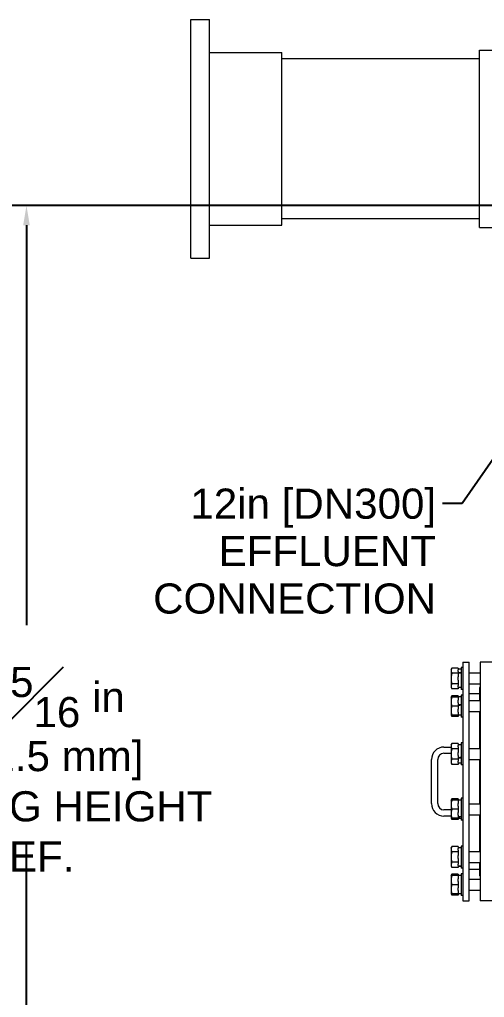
# Model space of a CAD drawing. Header units: inches. Extents: x 20 to 536, y 8 to 344.
# Drawn here: x 359.6 to 396.6, y 94.9 to 172.8 of the extents above; entities that cross this region are included whole.
import ezdxf

# ---------------------------------------------------------------- set-up
doc = ezdxf.new("R2010")
doc.units = ezdxf.units.IN
doc.header["$LTSCALE"] = 16
doc.header["$MEASUREMENT"] = 0
for name, color, linetype, lineweight in [('Dimension (ANSI)', 7, 'Continuous', 25), ('Symbol (ANSI)', 7, 'Continuous', 25), ('Visible (ANSI)', 7, 'Continuous', 50)]:
    doc.layers.add(name, color=color, linetype=linetype, lineweight=lineweight)
doc.styles.add('Standard D-E', font='arial.ttf')
doc.dimstyles.new('in [mm] D-E NeptuneBenson', dxfattribs={"dimscale": 16, "dimtxt": 0.15, "dimasz": 0.098425, "dimexe": 0.125, "dimexo": 0.063, "dimgap": 0.031496, "dimtad": 0, "dimtih": 1, "dimtoh": 1, "dimdec": 4, "dimrnd": 1e-08, "dimzin": 3, "dimdsep": 46, "dimlunit": 5, "dimtxsty": 'Standard D-E', "dimcen": 0.09, "dimdle": 0.393701, "dimclrd": 256, "dimclre": 256, "dimclrt": 256, "dimadec": 1, "dimazin": 1, "dimtfac": 1, "dimtofl": 0, "dimtmove": 0, "dimatfit": 3, "dimfxl": 1, "dimfrac": 1, "dimtolj": 1, "dimtzin": 4, "dimlwd": -1, "dimlwe": -1, "dimarcsym": 0})
doc.dimstyles.new('in [mm] D-E NeptuneBenson$7', dxfattribs={"dimscale": 16, "dimtxt": 0.15, "dimasz": 0.098425, "dimexe": 0.125, "dimexo": 0.063, "dimgap": 0.031496, "dimtad": 0, "dimtih": 1, "dimtoh": 1, "dimdec": 4, "dimrnd": 1e-08, "dimzin": 3, "dimdsep": 46, "dimlunit": 5, "dimtxsty": 'Standard D-E', "dimcen": 0.09, "dimdle": 0.393701, "dimclrd": 256, "dimclre": 256, "dimclrt": 256, "dimadec": 1, "dimazin": 1, "dimtfac": 1, "dimtofl": 0, "dimtmove": 0, "dimatfit": 3, "dimfxl": 1, "dimfrac": 1, "dimtolj": 1, "dimtzin": 4, "dimlwd": -1, "dimlwe": -1, "dimarcsym": 0})

# ---------------------------------------------------------------- blocks, each defined once
blk = doc.blocks.new('*D27')
at = {"layer": 'Defpoints', "color": 0, "transparency": 16777216}
for p in [(360.176, 158.01), (426.681, 158.01), (401.679, 61.1)]:
    blk.add_point(p, dxfattribs=at)
at = {"layer": 'Dimension (ANSI)', "transparency": 16777216}
for p, q in [((425.673, 158.01), (358.176, 158.01)), ((360.176, 156.436), (360.176, 124.588)), ((360.176, 62.675), (360.176, 107.179)), ((400.671, 61.1), (358.176, 61.1))]:
    blk.add_line(p, q, dxfattribs=at)
for points in [[(359.914, 156.436), (360.439, 156.436), (360.176, 158.01)], [(359.914, 62.675), (360.439, 62.675), (360.176, 61.1)]]:
    blk.add_solid(points, dxfattribs=at)
at = {"layer": 'Dimension (ANSI)', "transparency": 16777216, "char_height": 2.4, "attachment_point": 5, "style": 'Standard D-E'}
for s, insert in [('\\A1; \\fArial|b0|i0;\\H2.4000;96{\\H1x;\\S15#16;} in', (360.176, 118.859)), ('\\A1;[2461.5 mm]{\\P\\fArial|b0|i0;\\H2.4000;SHIPPING HEIGHT\\P\\fArial|b0|i0;\\H2.4000;REF.}', (360.176, 110.155))]:
    blk.add_mtext(s, dxfattribs=dict(at, insert=insert))

msp = doc.modelspace()

# ---------------------------------------------------------------- linework, layer by layer
at = {"layer": 'Visible (ANSI)', "linetype": 'Continuous', "lineweight": 18}
for p, q in [((373.25564, 153.81281), (373.25564, 172.81281)), ((373.25564, 172.81281), (374.75564, 172.81281)), ((374.75564, 153.81281), (374.75564, 172.81281)), ((374.75564, 170.18781), (380.50564, 170.18781)), ((380.50564, 156.43781), (380.50564, 170.18781)), ((396.25564, 156.25081), (396.25564, 170.37481)), ((396.25564, 170.37481), (403.13264, 170.37481)), ((396.25564, 169.68781), (380.50564, 169.68781)), ((396.25564, 156.93781), (380.50564, 156.93781)), ((374.75564, 156.43781), (380.50564, 156.43781)), ((396.25564, 156.25081), (402.19364, 156.25081)), ((373.25564, 153.81281), (374.75564, 153.81281)), ((394.92564, 121.62531), (394.92564, 102.62531)), ((394.92564, 121.62531), (395.42564, 121.62531)), ((395.42564, 102.62531), (395.42564, 121.62531)), ((396.31362, 121.62531), (396.31362, 102.62531)), ((397.50362, 121.62531), (396.31362, 121.62531)), ((393.98789, 121.05443), (394.05121, 121.1641)), ((393.98789, 121.05443), (393.98789, 120.95699)), ((393.98789, 120.95699), (393.98789, 120.33338)), ((394.56602, 121.16562), (394.05209, 121.16562)), ((394.56602, 120.74835), (394.05209, 120.74835)), ((394.56602, 121.16562), (394.56602, 121.01972)), ((394.78502, 121.06518), (394.56602, 121.06518)), ((394.56602, 120.89425), (394.56602, 121.01972)), ((394.56602, 120.89425), (394.56602, 120.74835)), ((394.56602, 120.74835), (394.56602, 120.45816)), ((394.78502, 121.21068), (394.78502, 119.46068)), ((394.92564, 121.21068), (394.78502, 121.21068)), ((395.42564, 120.77318), (396.31362, 120.77318)), ((393.98789, 120.33338), (393.98789, 119.71208)), ((394.56602, 120.20861), (394.56602, 120.45816)), ((394.56602, 120.20861), (394.56602, 119.91842)), ((393.98789, 119.71208), (393.98789, 119.61693)), ((393.98789, 119.61693), (394.05121, 119.50726)), ((394.56602, 119.91842), (394.05209, 119.91842)), ((394.56602, 119.50574), (394.05209, 119.50574)), ((394.56602, 119.91842), (394.56602, 119.77412)), ((394.56602, 119.65004), (394.56602, 119.77412)), ((394.56602, 119.65004), (394.56602, 119.50574)), ((394.78502, 119.60618), (394.56602, 119.60618)), ((394.92564, 119.46068), (394.78502, 119.46068)), ((395.42564, 119.89818), (396.31362, 119.89818)), ((396.25112, 119.62531), (396.25112, 118.57322)), ((396.31362, 119.62531), (396.25112, 119.62531)), ((393.98789, 118.85447), (394.05121, 118.96414)), ((393.98789, 118.85447), (393.98789, 118.4931)), ((393.98789, 118.85447), (393.98789, 118.85447)), ((393.98789, 118.85447), (393.98789, 118.85447)), ((393.98789, 118.4931), (393.98789, 117.77436)), ((394.56602, 118.96566), (394.05209, 118.96566)), ((394.56602, 118.85579), (394.05209, 118.85579)), ((394.56602, 118.85314), (394.05209, 118.85314)), ((394.56602, 118.96566), (394.56602, 118.86522)), ((394.56602, 118.85407), (394.56602, 118.86522)), ((394.78502, 118.86522), (394.56602, 118.86522)), ((394.56602, 118.85407), (394.56602, 118.85314)), ((394.56602, 118.85314), (394.56602, 118.60136)), ((394.56602, 118.38485), (394.56602, 118.60136)), ((394.56602, 118.38485), (394.56602, 118.13307)), ((394.78502, 119.01072), (394.78502, 117.26072)), ((394.92564, 119.01072), (394.78502, 119.01072)), ((396.25112, 119.12531), (395.42564, 119.12531)), ((395.42564, 118.57322), (396.31362, 118.57322)), ((393.98789, 117.77436), (393.98789, 117.41697)), ((394.56602, 118.13307), (394.05209, 118.13307)), ((394.56602, 118.13307), (394.56602, 117.88221)), ((394.56602, 117.6665), (394.56602, 117.88221)), ((394.56602, 117.6665), (394.56602, 117.41565)), ((395.42564, 117.69822), (396.31362, 117.69822)), ((396.25112, 117.69822), (396.25112, 114.76277)), ((393.98789, 117.41697), (393.98789, 117.41697)), ((393.98789, 117.41697), (394.05121, 117.3073)), ((394.56602, 117.41565), (394.05209, 117.41565)), ((394.56602, 117.30578), (394.05209, 117.30578)), ((394.56602, 117.40622), (394.56602, 117.41565)), ((394.78502, 117.40622), (394.56602, 117.40622)), ((394.56602, 117.40622), (394.56602, 117.30578)), ((394.92564, 117.26072), (394.78502, 117.26072)), ((393.42564, 114.87531), (393.98789, 114.87531)), ((393.98789, 115.04402), (394.05121, 115.15369)), ((393.98789, 115.04402), (393.98789, 114.94658)), ((393.98789, 114.94658), (393.98789, 114.32298)), ((394.56602, 115.15521), (394.05209, 115.15521)), ((394.56602, 114.73794), (394.05209, 114.73794)), ((394.56602, 115.15521), (394.56602, 115.00931)), ((394.78502, 115.05477), (394.56602, 115.05477)), ((394.56602, 114.88385), (394.56602, 115.00931)), ((394.56602, 114.88385), (394.56602, 114.73794)), ((394.56602, 114.73794), (394.56602, 114.44775)), ((394.78502, 115.20027), (394.78502, 113.45027)), ((394.92564, 115.20027), (394.78502, 115.20027)), ((395.42564, 114.76277), (396.31362, 114.76277)), ((392.42564, 110.37531), (392.42564, 113.87531)), ((392.92564, 110.37531), (392.92564, 113.87531)), ((393.42564, 114.37531), (393.98789, 114.37531)), ((393.98789, 114.32298), (393.98789, 113.70167)), ((394.56602, 113.90801), (394.05209, 113.90801)), ((394.56602, 114.1982), (394.56602, 114.44775)), ((394.56602, 114.1982), (394.56602, 113.90801)), ((394.56602, 113.90801), (394.56602, 113.76371)), ((394.56602, 113.63963), (394.56602, 113.76371)), ((395.42564, 113.88777), (396.31362, 113.88777)), ((396.25112, 113.88777), (396.25112, 110.36285)), ((393.98789, 113.70167), (393.98789, 113.60652)), ((393.98789, 113.60652), (394.05121, 113.49686)), ((394.56602, 113.49534), (394.05209, 113.49534)), ((394.56602, 113.63963), (394.56602, 113.49534)), ((394.78502, 113.59577), (394.56602, 113.59577)), ((394.92564, 113.45027), (394.78502, 113.45027)), ((393.98789, 110.6441), (394.05121, 110.75377)), ((393.98789, 110.6441), (393.98789, 110.6441)), ((393.98789, 110.6441), (393.98789, 110.28273)), ((393.98789, 110.6441), (393.98789, 110.6441)), ((394.56602, 110.75529), (394.05209, 110.75529)), ((394.56602, 110.64542), (394.05209, 110.64542)), ((394.56602, 110.64277), (394.05209, 110.64277)), ((394.56602, 110.75529), (394.56602, 110.65485)), ((394.56602, 110.6437), (394.56602, 110.65485)), ((394.78502, 110.65485), (394.56602, 110.65485)), ((394.56602, 110.6437), (394.56602, 110.64277)), ((394.56602, 110.64277), (394.56602, 110.39099)), ((394.78502, 110.80035), (394.78502, 109.05035)), ((394.92564, 110.80035), (394.78502, 110.80035)), ((393.98789, 109.87531), (393.42564, 109.87531)), ((393.98789, 110.28273), (393.98789, 109.56399)), ((394.56602, 109.9227), (394.05209, 109.9227)), ((394.56602, 110.17448), (394.56602, 110.39099)), ((394.56602, 110.17448), (394.56602, 109.9227)), ((394.56602, 109.9227), (394.56602, 109.67185)), ((395.42564, 110.36285), (396.31362, 110.36285)), ((393.98789, 109.37531), (393.42564, 109.37531)), ((393.98789, 109.56399), (393.98789, 109.2066)), ((393.98789, 109.2066), (393.98789, 109.2066)), ((393.98789, 109.2066), (394.05121, 109.09693)), ((394.56602, 109.20528), (394.05209, 109.20528)), ((394.56602, 109.09541), (394.05209, 109.09541)), ((394.56602, 109.45613), (394.56602, 109.67185)), ((394.56602, 109.45613), (394.56602, 109.20528)), ((394.56602, 109.19585), (394.56602, 109.20528)), ((394.78502, 109.19585), (394.56602, 109.19585)), ((394.56602, 109.19585), (394.56602, 109.09541)), ((394.92564, 109.05035), (394.78502, 109.05035)), ((395.42564, 109.48785), (396.31362, 109.48785)), ((396.25112, 109.48785), (396.25112, 106.5524)), ((393.98789, 106.83365), (394.05121, 106.94332)), ((393.98789, 106.83365), (393.98789, 106.73621)), ((393.98789, 106.73621), (393.98789, 106.11261)), ((394.56602, 106.94484), (394.05209, 106.94484)), ((394.56602, 106.94484), (394.56602, 106.79894)), ((394.78502, 106.8444), (394.56602, 106.8444)), ((394.56602, 106.67348), (394.56602, 106.79894)), ((394.78502, 106.9899), (394.78502, 105.2399)), ((394.92564, 106.9899), (394.78502, 106.9899)), ((393.98789, 106.11261), (393.98789, 105.4913)), ((394.56602, 106.52758), (394.05209, 106.52758)), ((394.56602, 106.67348), (394.56602, 106.52758)), ((394.56602, 106.52758), (394.56602, 106.23738)), ((394.56602, 105.98783), (394.56602, 106.23738)), ((394.56602, 105.98783), (394.56602, 105.69764)), ((395.42564, 106.5524), (396.31362, 106.5524)), ((393.98789, 105.4913), (393.98789, 105.39615)), ((393.98789, 105.39615), (394.05121, 105.28649)), ((394.56602, 105.69764), (394.05209, 105.69764)), ((394.56602, 105.28497), (394.05209, 105.28497)), ((394.56602, 105.69764), (394.56602, 105.55334)), ((394.56602, 105.42926), (394.56602, 105.55334)), ((394.56602, 105.42926), (394.56602, 105.28497)), ((394.78502, 105.3854), (394.56602, 105.3854)), ((394.92564, 105.2399), (394.78502, 105.2399)), ((395.42564, 105.6774), (396.31362, 105.6774)), ((396.25112, 105.6774), (396.25112, 104.62531)), ((393.98789, 104.6337), (394.05121, 104.74336)), ((393.98789, 104.63369), (393.98789, 104.6337)), ((393.98789, 104.63369), (393.98789, 104.63369)), ((393.98789, 104.63369), (393.98789, 104.27233)), ((394.56602, 104.74488), (394.05209, 104.74488)), ((394.56602, 104.63502), (394.05209, 104.63502)), ((394.56602, 104.63236), (394.05209, 104.63236)), ((394.56602, 104.74488), (394.56602, 104.64444)), ((394.56602, 104.63329), (394.56602, 104.64444)), ((394.78502, 104.64444), (394.56602, 104.64444)), ((394.56602, 104.63329), (394.56602, 104.63236)), ((394.56602, 104.63236), (394.56602, 104.38058)), ((394.56602, 104.16407), (394.56602, 104.38058)), ((394.78502, 104.78994), (394.78502, 103.03994)), ((394.92564, 104.78994), (394.78502, 104.78994)), ((396.25112, 105.12531), (395.42564, 105.12531)), ((396.31362, 104.62531), (396.25112, 104.62531)), ((393.98789, 104.27233), (393.98789, 103.55358)), ((394.56602, 103.91229), (394.05209, 103.91229)), ((394.56602, 104.16407), (394.56602, 103.91229)), ((394.56602, 103.91229), (394.56602, 103.66144)), ((394.56602, 103.44572), (394.56602, 103.66144)), ((395.42564, 104.35244), (396.31362, 104.35244)), ((393.98789, 103.55358), (393.98789, 103.19619)), ((393.98789, 103.19619), (393.98789, 103.19619)), ((393.98789, 103.19619), (394.05121, 103.08653)), ((394.56602, 103.19487), (394.05209, 103.19487)), ((394.56602, 103.08501), (394.05209, 103.08501)), ((394.56602, 103.44572), (394.56602, 103.19487)), ((394.56602, 103.18544), (394.56602, 103.19487)), ((394.78502, 103.18544), (394.56602, 103.18544)), ((394.56602, 103.18544), (394.56602, 103.08501)), ((394.92564, 103.03994), (394.78502, 103.03994)), ((395.42564, 103.47744), (396.31362, 103.47744)), ((394.92564, 102.62531), (395.42564, 102.62531)), ((397.50362, 102.62531), (396.31362, 102.62531))]:
    msp.add_line(p, q, dxfattribs=at)
for centre, radius, start, end in [((393.42564, 113.87531), 1, 90, 180), ((393.42564, 113.87531), 0.5, 90, 180), ((393.42564, 110.37531), 1, 180, 270), ((393.42564, 110.37531), 0.5, 180, 270)]:
    msp.add_arc(centre, radius, start, end, dxfattribs=at)
for centre, major_axis, ratio, start_param, end_param in [((394.41077, 120.33568), (-4.13677, -0.60217), 0.09953958, 4.60731648, 4.66036585), ((394.72127, 120.33568), (-4.13677, -0.60217), 0.09953958, 4.68249111, 4.73543488), ((394.41077, 118.13572), (-4.13718, -0.72668), 0.01548729, 4.61908482, 4.67213419), ((394.72127, 118.13572), (-4.13718, -0.72668), 0.01548729, 4.69425945, 4.74720322), ((394.41077, 118.13572), (2.48968, 0.4373), 0.01548729, 1.41718381, 1.48688488), ((394.41077, 114.32527), (-4.13692, -0.6657), 0.07211781, 1.59672635, 1.64977572), ((394.72127, 114.32527), (-4.13692, -0.6657), 0.07211781, 1.52165732, 1.57460109), ((394.41077, 109.92535), (-4.13675, -0.42923), 0.14259036, 1.59353684, 1.64658621), ((394.72127, 109.92535), (-4.13675, -0.42923), 0.14259036, 1.51846781, 1.57141158), ((394.41077, 106.1149), (-4.13718, -0.06815), 0.17555657, 1.60543894, 1.65848831), ((394.72127, 106.1149), (-4.13718, -0.06815), 0.17555657, 1.53036991, 1.58331368)]:
    msp.add_ellipse(centre, major_axis=major_axis, ratio=ratio, start_param=start_param, end_param=end_param, dxfattribs=at)
for points, weights in [([(394.05209, 121.16562), (393.98789, 121.05381), (393.98789, 120.95699)], [1.01001874936, 1.04314139574, 1]), ([(393.98789, 120.95699), (393.98789, 120.86016), (394.05209, 120.74835)], [1, 1.04314139574, 1.01001874936]), ([(394.05209, 120.74835), (393.98789, 120.52597), (393.98789, 120.33338)], [1.01001874936, 1.04314139574, 1]), ([(394.05121, 121.1641), (394.05165, 121.16486), (394.05209, 121.16562)], [1.01045681717, 1.01023947663, 1.01001874936]), ([(393.98789, 120.33338), (393.98789, 120.1408), (394.05209, 119.91842)], [1, 1.04314139574, 1.01001874936]), ([(394.05209, 119.91842), (393.98789, 119.80784), (393.98789, 119.71208)], [1.01001874936, 1.04314139574, 1]), ([(393.98789, 119.71208), (393.98789, 119.61632), (394.05209, 119.50574)], [1, 1.04314139574, 1.01001874936]), ([(394.05209, 118.85579), (393.98789, 118.85508), (393.98789, 118.85447)], [1.01001874936, 1.04314139574, 1]), ([(393.98789, 118.85447), (393.98789, 118.85385), (394.05209, 118.85314)], [1, 1.04314139574, 1.01001874936]), ([(394.05209, 118.85314), (393.98789, 118.6602), (393.98789, 118.4931)], [1.01001874936, 1.04314139574, 1]), ([(393.98789, 118.4931), (393.98789, 118.32601), (394.05209, 118.13307)], [1, 1.04314139574, 1.01001874936]), ([(394.05209, 118.96566), (394.01863, 118.90738), (394.0029, 118.85509)], [1.01001874936, 1.0270157383, 1.02393041351]), ([(394.05121, 118.96414), (394.05165, 118.9649), (394.05209, 118.96566)], [1.01045681717, 1.01023947663, 1.01001874936]), ([(394.05209, 118.13307), (393.98789, 117.94083), (393.98789, 117.77436)], [1.01001874936, 1.04314139574, 1]), ([(393.98789, 117.77436), (393.98789, 117.60788), (394.05209, 117.41565)], [1, 1.04314139574, 1.01001874936]), ([(394.05209, 117.41565), (393.98825, 117.41635), (393.98789, 117.41697)], [1.01001874936, 1.04295195648, 1.00049098489]), ([(394.00253, 117.41636), (394.01824, 117.36409), (394.05209, 117.30578)], [1.02385469408, 1.02721658286, 1.01001874936]), ([(394.05209, 115.15521), (393.98789, 115.0434), (393.98789, 114.94658)], [1.01001874936, 1.04314139574, 1]), ([(393.98789, 114.94658), (393.98789, 114.84975), (394.05209, 114.73794)], [1, 1.04314139574, 1.01001874936]), ([(394.05209, 114.73794), (393.98789, 114.51556), (393.98789, 114.32298)], [1.01001874936, 1.04314139574, 1]), ([(394.05121, 115.15369), (394.05165, 115.15445), (394.05209, 115.15521)], [1.01045681717, 1.01023947663, 1.01001874936]), ([(393.98789, 114.32298), (393.98789, 114.13039), (394.05209, 113.90801)], [1, 1.04314139574, 1.01001874936]), ([(394.05209, 113.90801), (393.98789, 113.79743), (393.98789, 113.70167)], [1.01001874936, 1.04314139574, 1]), ([(393.98789, 113.70167), (393.98789, 113.60591), (394.05209, 113.49534)], [1, 1.04314139574, 1.01001874936]), ([(394.05209, 110.64542), (393.98789, 110.64471), (393.98789, 110.6441)], [1.01001874936, 1.04314139574, 1]), ([(393.98789, 110.6441), (393.98789, 110.64348), (394.05209, 110.64277)], [1, 1.04314139574, 1.01001874936]), ([(394.05209, 110.64277), (393.98789, 110.44983), (393.98789, 110.28273)], [1.01001874936, 1.04314139574, 1]), ([(394.05209, 110.75529), (394.01863, 110.69701), (394.0029, 110.64472)], [1.01001874936, 1.0270157383, 1.02393041351]), ([(394.05121, 110.75377), (394.05165, 110.75453), (394.05209, 110.75529)], [1.01045681717, 1.01023947663, 1.01001874936]), ([(393.98789, 110.28273), (393.98789, 110.11564), (394.05209, 109.9227)], [1, 1.04314139574, 1.01001874936]), ([(394.05209, 109.9227), (393.98789, 109.73047), (393.98789, 109.56399)], [1.01001874936, 1.04314139574, 1]), ([(394.05209, 109.20528), (393.98825, 109.20598), (393.98789, 109.2066)], [1.01001874936, 1.04295195648, 1.00049098489]), ([(393.98789, 109.56399), (393.98789, 109.39751), (394.05209, 109.20528)], [1, 1.04314139574, 1.01001874936]), ([(394.00253, 109.20599), (394.01824, 109.15372), (394.05209, 109.09541)], [1.02385469408, 1.02721658286, 1.01001874936]), ([(394.05209, 106.94484), (393.98789, 106.83303), (393.98789, 106.73621)], [1.01001874936, 1.04314139574, 1]), ([(393.98789, 106.73621), (393.98789, 106.63938), (394.05209, 106.52758)], [1, 1.04314139574, 1.01001874936]), ([(394.05121, 106.94332), (394.05165, 106.94408), (394.05209, 106.94484)], [1.01045681717, 1.01023947663, 1.01001874936]), ([(394.05209, 106.52758), (393.98789, 106.30519), (393.98789, 106.11261)], [1.01001874936, 1.04314139574, 1]), ([(393.98789, 106.11261), (393.98789, 105.92002), (394.05209, 105.69764)], [1, 1.04314139574, 1.01001874936]), ([(394.05209, 105.69764), (393.98789, 105.58706), (393.98789, 105.4913)], [1.01001874936, 1.04314139574, 1]), ([(393.98789, 105.4913), (393.98789, 105.39554), (394.05209, 105.28497)], [1, 1.04314139574, 1.01001874936]), ([(394.05209, 104.63502), (393.98789, 104.6343), (393.98789, 104.63369)], [1.01001874936, 1.04314139574, 1]), ([(393.98789, 104.63369), (393.98789, 104.63307), (394.05209, 104.63236)], [1, 1.04314139574, 1.01001874936]), ([(394.05209, 104.63236), (393.98789, 104.43942), (393.98789, 104.27233)], [1.01001874936, 1.04314139574, 1]), ([(394.05209, 104.74488), (394.01863, 104.6866), (394.0029, 104.63431)], [1.01001874936, 1.0270157383, 1.02393041351]), ([(394.05121, 104.74336), (394.05165, 104.74412), (394.05209, 104.74488)], [1.01045681717, 1.01023947663, 1.01001874936]), ([(393.98789, 104.27233), (393.98789, 104.10523), (394.05209, 103.91229)], [1, 1.04314139574, 1.01001874936]), ([(394.05209, 103.91229), (393.98789, 103.72006), (393.98789, 103.55358)], [1.01001874936, 1.04314139574, 1]), ([(394.05209, 103.19487), (393.98825, 103.19558), (393.98789, 103.19619)], [1.01001874936, 1.04295195648, 1.00049098489]), ([(393.98789, 103.55358), (393.98789, 103.3871), (394.05209, 103.19487)], [1, 1.04314139574, 1.01001874936]), ([(394.00253, 103.19558), (394.01824, 103.14331), (394.05209, 103.08501)], [1.02385469408, 1.02721658286, 1.01001874936])]:
    msp.add_rational_spline(points, weights, degree=2, dxfattribs=at)

# ---------------------------------------------------------------- texts
at = {"layer": 'Symbol (ANSI)', "insert": (392.79597, 135.45994), "char_height": 2.4000001, "width": 22.5439042, "attachment_point": 3, "line_spacing_factor": 0.944221, "style": 'Standard D-E'}
msp.add_mtext('\\fArial|b0|i0;12in [DN300]\\P\\fArial|b0|i0;EFFLUENT\\P\\fArial|b0|i0;CONNECTION', dxfattribs=at)

# ---------------------------------------------------------------- dimensions: what is measured, and where the dimension line sits
at = {"layer": 'Dimension (ANSI)'}
dim = msp.add_linear_dim(base=(360.17635, 158.01031), p1=(401.67876, 61.10031), p2=(426.68064, 158.01031), angle=90, text=' \\fArial|b0|i0;\\H2.4000;<> in\\X[2461.5 mm]{\\P\\fArial|b0|i0;\\H2.4000;SHIPPING HEIGHT\\P\\fArial|b0|i0;\\H2.4000;REF.}', dimstyle='in [mm] D-E NeptuneBenson', override={"dimgap": 0.031496, "dimdec": 4, "dimpost": '', "dimtol": 0, "dimlim": 0, "dimtp": 0, "dimtm": 0, "dimtdec": 2, "dimatfit": 1}, dxfattribs=at)
dim.commit()
dim.dimension.update_dxf_attribs({"geometry": '*D27', "text_midpoint": (360.17635, 115.88385), "dimtype": 160})

# ---------------------------------------------------------------- leaders
at = {"layer": 'Symbol (ANSI)', "annotation_type": 0, "has_hookline": 1, "hookline_direction": 1, "text_width": 22.09604}
msp.add_leader([(405.61059, 149.75031), (394.87471, 134.25994), (393.29991, 134.25994)], dimstyle='in [mm] D-E NeptuneBenson$7', override={"dimtad": 0}, dxfattribs=at)

doc.saveas('drawing.dxf')
